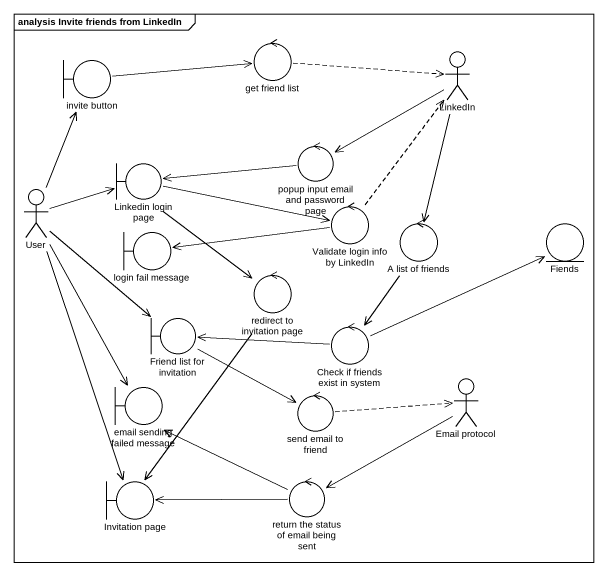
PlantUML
@startuml
mainframe analysis Invite friends from LinkedIn
control "get friend list" as get_friend_list
boundary "invite button" as invite_button
actor LinkedIn
control "popup input email and password page" as popup_input_email_and
actor User
boundary "Linkedin login page" as Linkedin_login_page
boundary "login fail message" as login_fail_message
control "Validate login info by LinkedIn" as Validate_login_info_by
control "A list of friends" as A_list_of_friends
entity Fiends
control "redirect to invitation page" as redirect_to_invitation_page
boundary "Friend list for invitation" as Friend_list_for_invitation
control "Check if friends exist in system" as Check_if_friends_exist_in
boundary "email sending failed message" as email_sending_failed_message
actor "Email protocol" as Email_protocol
control "send email to friend" as send_email_to_friend
boundary "Invitation page" as Invitation_page
control "return the status of email being sent" as return_the_status_of_email
get_friend_list .right.> LinkedIn
invite_button -right-> get_friend_list
LinkedIn --> popup_input_email_and
LinkedIn --> A_list_of_friends
popup_input_email_and -left-> Linkedin_login_page
User -up-> invite_button
User -right-> Linkedin_login_page
User --> Friend_list_for_invitation
User --> email_sending_failed_message
User --> Invitation_page
Linkedin_login_page -right-> Validate_login_info_by
Linkedin_login_page --> redirect_to_invitation_page
Validate_login_info_by .up.> LinkedIn
Validate_login_info_by -left-> login_fail_message
A_list_of_friends --> Check_if_friends_exist_in
redirect_to_invitation_page --> Invitation_page
Friend_list_for_invitation -right-> send_email_to_friend
Check_if_friends_exist_in -right-> Fiends
Check_if_friends_exist_in -left-> Friend_list_for_invitation
Email_protocol -left-> return_the_status_of_email
send_email_to_friend .right.> Email_protocol
return_the_status_of_email -left-> email_sending_failed_message
return_the_status_of_email -left-> Invitation_page
@enduml
